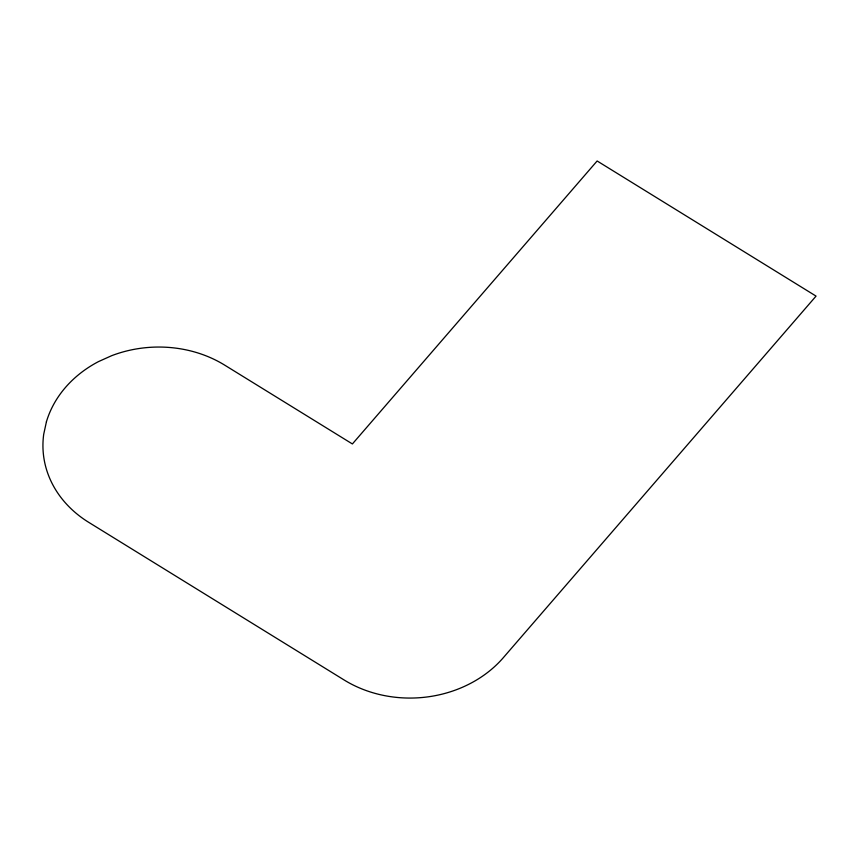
<?xml version="1.0" encoding="UTF-8"?>
<svg xmlns="http://www.w3.org/2000/svg" width="859" height="859" viewBox="0 0 859 859"><rect width="100%" height="100%" fill="white"/><g stroke="black" fill="none" stroke-linecap="round" stroke-linejoin="round"><path stroke-width="1.29" d="M46.418 421.79L43.712 434.267A113.817 96.627 -3.3 0 0 88.713 522.336L344.126 679.984A113.817 96.627 -3.3 0 0 503.32 657.683L816.05 296.108L597.134 160.977L352.394 443.953L224.682 365.129A113.817 96.627 -3.3 0 0 111.702 355.669L98.441 361.628A113.817 96.627 -3.3 0 0 46.418 421.79"/></g></svg>
